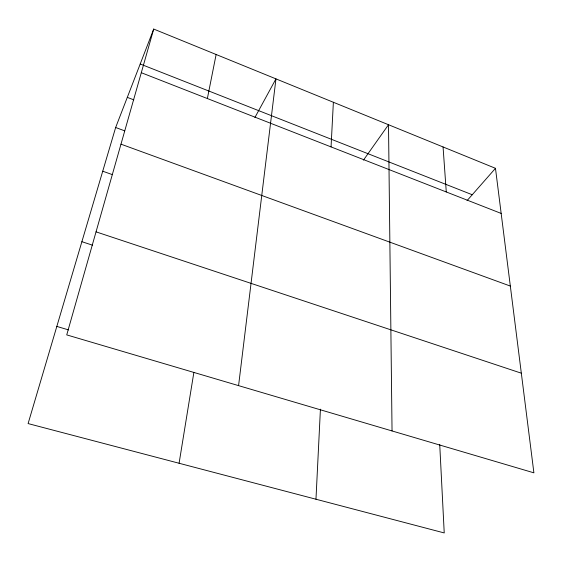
<?xml version="1.0" encoding="UTF-8"?>
<svg xmlns="http://www.w3.org/2000/svg" width="562" height="562" viewBox="0 0 562 562"><rect width="100%" height="100%" fill="white"/><g stroke="black" fill="none" stroke-linecap="round" stroke-linejoin="round"><path stroke-width="0.84" d="M315.97 499.225L320.424 409.171M331.053 146.907L333.378 102.263M238.576 385.637L275.963 78.877L254.916 117.486M179.088 463.257L193.848 372.564M207.364 98.54L216.131 54.493M153.707 29.062L66.737 334.896L533.9 472.832L495.473 168.312L153.707 29.062L115.653 127.504L28.1 423.579L444.233 532.938L439.723 444.493M363.466 160.128L388.504 124.729L392.044 430.949M467.071 200.634L495.473 168.312M56.832 326.424L68.585 329.915M81.883 241.702L92.653 245.229M96.039 231.853L521.325 373.189M102.734 171.213L112.548 174.684M120.978 144.167L510.331 286.065M115.653 127.504L124.701 130.848M127.307 97.374L133.805 99.846M141.301 72.709L501.171 213.427M140.205 63.991L472.242 194.747M443.06 146.956L446.277 191.958"/></g></svg>
